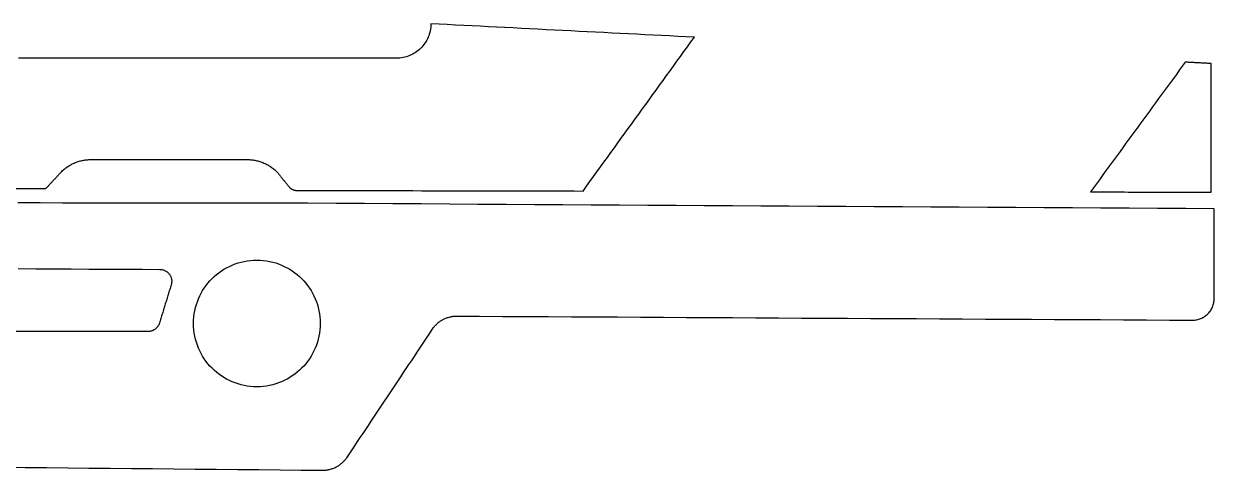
# Model space of a CAD drawing. Header units: metres. Extents: x 171 to 299, y -155 to -61.
# Drawn here: x 234.7 to 298.9, y -88.6 to -64.5 of the extents above; entities that cross this region are included whole.
import ezdxf

# ---------------------------------------------------------------- set-up
doc = ezdxf.new("R2010")
doc.units = ezdxf.units.M

msp = doc.modelspace()

# ---------------------------------------------------------------- linework, layer by layer
for points in [[(270.910558, -65.256156), (270.466312, -65.23355), (270.02232, -65.210944), (269.578074, -65.188338), (269.134082, -65.165732), (268.689836, -65.143126), (268.245844, -65.12052), (267.801598, -65.097914), (267.357606, -65.075308), (266.91336, -65.052702), (266.469368, -65.030096), (266.025122, -65.00749), (265.58113, -64.984884), (265.136884, -64.962278), (264.692892, -64.939672), (264.248646, -64.917066), (263.804654, -64.89446), (263.360408, -64.871854), (262.916416, -64.849248), (262.47217, -64.826642), (262.028178, -64.804036), (261.583932, -64.78143), (261.13994, -64.758824), (260.695694, -64.736218), (260.251702, -64.713612), (259.807456, -64.691006), (259.363464, -64.6684), (258.919472, -64.645794), (258.47548, -64.623188), (258.031488, -64.600582), (257.587496, -64.577976), (257.143504, -64.55537), (256.699512, -64.532764), (256.696972, -64.628522), (256.68986, -64.72301), (256.677922, -64.816228), (256.661666, -64.907922), (256.640838, -64.998092), (256.615692, -65.086484), (256.586482, -65.173098), (256.553208, -65.25768), (256.51587, -65.34023), (256.474722, -65.420494), (256.429764, -65.498472), (256.38125, -65.57391), (256.329434, -65.646808), (256.274062, -65.717166), (256.215642, -65.78473), (256.15392, -65.8495), (256.08915, -65.911222), (256.021586, -65.969642), (255.951228, -66.025014), (255.87833, -66.07683), (255.802892, -66.125344), (255.724914, -66.170302), (255.64465, -66.21145), (255.5621, -66.248788), (255.477518, -66.282062), (255.390904, -66.311272), (255.302512, -66.336418), (255.212342, -66.357246), (255.120648, -66.373502), (255.02743, -66.38544), (254.932942, -66.392552), (254.837184, -66.395092), (254.179832, -66.395092), (253.52248, -66.395092), (252.865128, -66.395092), (252.207776, -66.395092), (251.550424, -66.395092), (250.893072, -66.395092), (250.23572, -66.395092), (249.578368, -66.395092), (248.921016, -66.395092), (248.263664, -66.395092), (247.606312, -66.395092), (246.94896, -66.395092), (246.291608, -66.395092), (245.634256, -66.395092), (244.976904, -66.395092), (244.319552, -66.395092), (243.6622, -66.395092), (243.004848, -66.395092), (242.347496, -66.395092), (241.690144, -66.395092), (241.032792, -66.395092), (240.37544, -66.395092), (239.718088, -66.395092), (239.060736, -66.395092), (238.403384, -66.395092), (237.746032, -66.395092), (237.08868, -66.395092), (236.431328, -66.395092), (235.773976, -66.395092), (235.116624, -66.395092), (234.459272, -66.395092)], [(234.289854, -73.412604), (235.110528, -73.418446), (235.931202, -73.424288), (235.95584, -73.397872), (235.980478, -73.371456), (236.005116, -73.34504), (236.029754, -73.318624), (236.054392, -73.292208), (236.07903, -73.265792), (236.103668, -73.239376), (236.128306, -73.21296), (236.152944, -73.186544), (236.177582, -73.160128), (236.20222, -73.133712), (236.226858, -73.107296), (236.251496, -73.08088), (236.276134, -73.054464), (236.300772, -73.028048), (236.32541, -73.001632), (236.350048, -72.975216), (236.374686, -72.9488), (236.399324, -72.922384), (236.423962, -72.895968), (236.4486, -72.869552), (236.473238, -72.843136), (236.497876, -72.81672), (236.522514, -72.790304), (236.547152, -72.763888), (236.57179, -72.737472), (236.596428, -72.711056), (236.621066, -72.68464), (236.645704, -72.658224), (236.670342, -72.631808), (236.69498, -72.605392), (236.719618, -72.578976), (236.760004, -72.536304), (236.801152, -72.494902), (236.843316, -72.45477), (236.886496, -72.415654), (236.930692, -72.377808), (236.97565, -72.341232), (237.02137, -72.305926), (237.068106, -72.27189), (237.115604, -72.239124), (237.163864, -72.207628), (237.212886, -72.177402), (237.26267, -72.148446), (237.312962, -72.12076), (237.364016, -72.094344), (237.415832, -72.069198), (237.468156, -72.045576), (237.520988, -72.023224), (237.574582, -72.002142), (237.628684, -71.982584), (237.683294, -71.964296), (237.738412, -71.947532), (237.793784, -71.932038), (237.849664, -71.918068), (237.906052, -71.905368), (237.962694, -71.894192), (238.019844, -71.88454), (238.077248, -71.876158), (238.134906, -71.8693), (238.192818, -71.863966), (238.250984, -71.860156), (238.309404, -71.85787), (238.368078, -71.857108), (238.63173, -71.857108), (238.895382, -71.857108), (239.159034, -71.857108), (239.422686, -71.857108), (239.686338, -71.857108), (239.94999, -71.857108), (240.213642, -71.857108), (240.477294, -71.857108), (240.740946, -71.857108), (241.004598, -71.857108), (241.26825, -71.857108), (241.531902, -71.857108), (241.795554, -71.857108), (242.059206, -71.857108), (242.322858, -71.857108), (242.58651, -71.857108), (242.850162, -71.857108), (243.113814, -71.857108), (243.377466, -71.857108), (243.641118, -71.857108), (243.90477, -71.857108), (244.168422, -71.857108), (244.432074, -71.857108), (244.695726, -71.857108), (244.959378, -71.857108), (245.22303, -71.857108), (245.486682, -71.857108), (245.750334, -71.857108), (246.013986, -71.857108), (246.277638, -71.857108), (246.54129, -71.857108), (246.804942, -71.857108), (246.863108, -71.85787), (246.92102, -71.860156), (246.978932, -71.863966), (247.03659, -71.8693), (247.09374, -71.875904), (247.150636, -71.884032), (247.207278, -71.893684), (247.263666, -71.904606), (247.319546, -71.917052), (247.375172, -71.931022), (247.43029, -71.946262), (247.4849, -71.963026), (247.539002, -71.98106), (247.592596, -72.000364), (247.645682, -72.021192), (247.69826, -72.04329), (247.75033, -72.066658), (247.801638, -72.091296), (247.852438, -72.117458), (247.902476, -72.14489), (247.952006, -72.173592), (248.000774, -72.203564), (248.04878, -72.234806), (248.096024, -72.267318), (248.142506, -72.3011), (248.188226, -72.335898), (248.23293, -72.371966), (248.276872, -72.409304), (248.320052, -72.447912), (248.362216, -72.487536), (248.403364, -72.52843), (248.443496, -72.570594), (248.462292, -72.593962), (248.480834, -72.61733), (248.49963, -72.640698), (248.518426, -72.664066), (248.536968, -72.687434), (248.555764, -72.710802), (248.574306, -72.73417), (248.593102, -72.757538), (248.611898, -72.780906), (248.63044, -72.804274), (248.649236, -72.827642), (248.667778, -72.85101), (248.686574, -72.874378), (248.70537, -72.897746), (248.723912, -72.921114), (248.742708, -72.944482), (248.76125, -72.96785), (248.780046, -72.991218), (248.798842, -73.014586), (248.817384, -73.037954), (248.83618, -73.061322), (248.854722, -73.08469), (248.873518, -73.108058), (248.89206, -73.131426), (248.910856, -73.154794), (248.929652, -73.178162), (248.948194, -73.20153), (248.96699, -73.224898), (248.985532, -73.248266), (249.004328, -73.271634), (249.023124, -73.295002), (249.041666, -73.31837), (249.051318, -73.330054), (249.061478, -73.341484), (249.071892, -73.35266), (249.08256, -73.363582), (249.093482, -73.373996), (249.104658, -73.384156), (249.116088, -73.394062), (249.127772, -73.40346), (249.13971, -73.412604), (249.151902, -73.421494), (249.164348, -73.429876), (249.177048, -73.438004), (249.189748, -73.445878), (249.202702, -73.453244), (249.21591, -73.460356), (249.229372, -73.46696), (249.242834, -73.47331), (249.25655, -73.479152), (249.27052, -73.48474), (249.28449, -73.48982), (249.298714, -73.494646), (249.313192, -73.498964), (249.32767, -73.503028), (249.342148, -73.506584), (249.35688, -73.509886), (249.371612, -73.51268), (249.386598, -73.514966), (249.401584, -73.516998), (249.41657, -73.518522), (249.43181, -73.519538), (249.44705, -73.5203), (249.46229, -73.520554), (249.94489, -73.52157), (250.42749, -73.522586), (250.91009, -73.523602), (251.39269, -73.524618), (251.87529, -73.525634), (252.35789, -73.52665), (252.84049, -73.527666), (253.32309, -73.528682), (253.80569, -73.529698), (254.28829, -73.530714), (254.77089, -73.53173), (255.25349, -73.532746), (255.73609, -73.533762), (256.21869, -73.534778), (256.70129, -73.535794), (257.18389, -73.53681), (257.66649, -73.537826), (258.14909, -73.538842), (258.63169, -73.539858), (259.11429, -73.540874), (259.59689, -73.54189), (260.07949, -73.542906), (260.56209, -73.543922), (261.04469, -73.544938), (261.52729, -73.545954), (262.00989, -73.54697), (262.49249, -73.547986), (262.97509, -73.549002), (263.45769, -73.550018), (263.94029, -73.551034), (264.42289, -73.55205), (264.90549, -73.553066), (265.093196, -73.293732), (265.280902, -73.034398), (265.468608, -72.775064), (265.656314, -72.51573), (265.84402, -72.256396), (266.031726, -71.997062), (266.219432, -71.737728), (266.407138, -71.478394), (266.594844, -71.21906), (266.78255, -70.959726), (266.970256, -70.700392), (267.157962, -70.441058), (267.345668, -70.181724), (267.533374, -69.92239), (267.72108, -69.663056), (267.908786, -69.403722), (268.096492, -69.144388), (268.284198, -68.885054), (268.471904, -68.62572), (268.65961, -68.366386), (268.847316, -68.107052), (269.035022, -67.847718), (269.222728, -67.588384), (269.410434, -67.32905), (269.59814, -67.069716), (269.785846, -66.810382), (269.973552, -66.551048), (270.161258, -66.291714), (270.348964, -66.03238), (270.53667, -65.773046), (270.724376, -65.513712), (270.912082, -65.254378)], [(297.382946, -66.603118), (297.22318, -66.821812), (297.063414, -67.040506), (296.903648, -67.2592), (296.743882, -67.477894), (296.584116, -67.696588), (296.42435, -67.915282), (296.264584, -68.133976), (296.104818, -68.35267), (295.945052, -68.571364), (295.785286, -68.790058), (295.62552, -69.008752), (295.465754, -69.227446), (295.305988, -69.44614), (295.146222, -69.664834), (294.986456, -69.883528), (294.82669, -70.102222), (294.666924, -70.320916), (294.507158, -70.53961), (294.347392, -70.758304), (294.187626, -70.976998), (294.02786, -71.195692), (293.868094, -71.414386), (293.708328, -71.63308), (293.548562, -71.851774), (293.388796, -72.070468), (293.22903, -72.289162), (293.069264, -72.507856), (292.909498, -72.72655), (292.749732, -72.945244), (292.589966, -73.163938), (292.4302, -73.382632), (292.270434, -73.601326), (292.473634, -73.601834), (292.676834, -73.602342), (292.880034, -73.60285), (293.083234, -73.603358), (293.286434, -73.603866), (293.489634, -73.604374), (293.692834, -73.604882), (293.896034, -73.60539), (294.099234, -73.605898), (294.302434, -73.606406), (294.505634, -73.606914), (294.708834, -73.607422), (294.912034, -73.60793), (295.115234, -73.608438), (295.318434, -73.608946), (295.521634, -73.609454), (295.724834, -73.609962), (295.928034, -73.61047), (296.131234, -73.610978), (296.334434, -73.611486), (296.537634, -73.611994), (296.740834, -73.612502), (296.944034, -73.61301), (297.147234, -73.613518), (297.350434, -73.614026), (297.553634, -73.614534), (297.756834, -73.615042), (297.960034, -73.61555), (298.163234, -73.616058), (298.366434, -73.616566), (298.569634, -73.617074), (298.772834, -73.617582), (298.772834, -73.400666), (298.772834, -73.18375), (298.772834, -72.966834), (298.772834, -72.749918), (298.772834, -72.533002), (298.772834, -72.316086), (298.772834, -72.09917), (298.772834, -71.882254), (298.772834, -71.665338), (298.772834, -71.448422), (298.772834, -71.231506), (298.772834, -71.01459), (298.772834, -70.797674), (298.772834, -70.580758), (298.772834, -70.363842), (298.772834, -70.146926), (298.772834, -69.93001), (298.772834, -69.713094), (298.772834, -69.496178), (298.772834, -69.279262), (298.772834, -69.062346), (298.772834, -68.84543), (298.772834, -68.628514), (298.772834, -68.411598), (298.772834, -68.194682), (298.772834, -67.977766), (298.772834, -67.76085), (298.772834, -67.543934), (298.772834, -67.327018), (298.772834, -67.110102), (298.772834, -66.893186), (298.772834, -66.67627), (298.7294, -66.673984), (298.685966, -66.671698), (298.642532, -66.669412), (298.599098, -66.667126), (298.555664, -66.66484), (298.51223, -66.662554), (298.468796, -66.660268), (298.425362, -66.657982), (298.381928, -66.655696), (298.338494, -66.65341), (298.29506, -66.651124), (298.251626, -66.648838), (298.208192, -66.646552), (298.164758, -66.644266), (298.121324, -66.64198), (298.07789, -66.639694), (298.034456, -66.637408), (297.991022, -66.635122), (297.947588, -66.632836), (297.904154, -66.63055), (297.86072, -66.628264), (297.817286, -66.625978), (297.773852, -66.623692), (297.730418, -66.621406), (297.686984, -66.61912), (297.64355, -66.616834), (297.600116, -66.614548), (297.556682, -66.612262), (297.513248, -66.609976), (297.469814, -66.60769), (297.42638, -66.605404), (297.382946, -66.603118)], [(233.682794, -88.453468), (234.827572, -88.464136), (235.97235, -88.474804), (237.117128, -88.485472), (238.261906, -88.49614), (239.406684, -88.506808), (240.551462, -88.517476), (241.69624, -88.528144), (242.841018, -88.538812), (243.985796, -88.54948), (245.130574, -88.560148), (246.275352, -88.570816), (247.42013, -88.581484), (248.564908, -88.592152), (249.709686, -88.60282), (250.854464, -88.613488), (250.902978, -88.61298), (250.951238, -88.610948), (250.999244, -88.607646), (251.046996, -88.60282), (251.094494, -88.596724), (251.141738, -88.589104), (251.188474, -88.580214), (251.234956, -88.5698), (251.28093, -88.558116), (251.32665, -88.545162), (251.371862, -88.530684), (251.416566, -88.514936), (251.460762, -88.497918), (251.50445, -88.47963), (251.54763, -88.460072), (251.590048, -88.439244), (251.631958, -88.417146), (251.673106, -88.393778), (251.713746, -88.369394), (251.753624, -88.34374), (251.79274, -88.316816), (251.831094, -88.288876), (251.868686, -88.259666), (251.905516, -88.22944), (251.94133, -88.197944), (251.976382, -88.165432), (252.010418, -88.131904), (252.043692, -88.097106), (252.07595, -88.061292), (252.107192, -88.024462), (252.137418, -87.986616), (252.166628, -87.947754), (252.312424, -87.728806), (252.45822, -87.509858), (252.604016, -87.29091), (252.749812, -87.071962), (252.895608, -86.853014), (253.041404, -86.634066), (253.1872, -86.415118), (253.332996, -86.19617), (253.478792, -85.977222), (253.624588, -85.758274), (253.770384, -85.539326), (253.91618, -85.320378), (254.061976, -85.10143), (254.207772, -84.882482), (254.353568, -84.663534), (254.499364, -84.444586), (254.64516, -84.225638), (254.790956, -84.00669), (254.936752, -83.787742), (255.082548, -83.568794), (255.228344, -83.349846), (255.37414, -83.130898), (255.519936, -82.91195), (255.665732, -82.693002), (255.811528, -82.474054), (255.957324, -82.255106), (256.10312, -82.036158), (256.248916, -81.81721), (256.394712, -81.598262), (256.540508, -81.379314), (256.686304, -81.160366), (256.8321, -80.941418), (256.86004, -80.90408), (256.888996, -80.867758), (256.918968, -80.832452), (256.949956, -80.798162), (256.981706, -80.764888), (257.014472, -80.73263), (257.048, -80.701388), (257.082544, -80.671162), (257.11785, -80.641952), (257.153918, -80.614012), (257.190748, -80.587088), (257.22834, -80.56118), (257.26644, -80.536542), (257.305302, -80.51292), (257.344926, -80.490568), (257.385058, -80.469486), (257.425698, -80.44942), (257.4671, -80.430624), (257.50901, -80.413098), (257.551428, -80.396842), (257.594354, -80.381602), (257.637788, -80.367632), (257.681476, -80.354932), (257.725672, -80.343502), (257.770122, -80.333596), (257.81508, -80.32496), (257.860292, -80.317594), (257.905758, -80.311498), (257.951478, -80.306672), (257.997452, -80.30337), (258.04368, -80.301338), (258.090162, -80.30083), (259.33019, -80.307688), (260.570218, -80.314546), (261.810246, -80.321404), (263.050274, -80.328262), (264.290302, -80.33512), (265.53033, -80.341978), (266.770358, -80.348836), (268.010386, -80.355694), (269.250414, -80.362552), (270.490442, -80.36941), (271.73047, -80.376268), (272.970498, -80.383126), (274.210526, -80.389984), (275.450554, -80.396842), (276.690582, -80.4037), (277.93061, -80.410558), (279.170638, -80.417416), (280.410666, -80.424274), (281.650694, -80.431132), (282.890722, -80.43799), (284.13075, -80.444848), (285.370778, -80.451706), (286.610806, -80.458564), (287.850834, -80.465422), (289.090862, -80.47228), (290.33089, -80.479138), (291.570918, -80.485996), (292.810946, -80.492854), (294.050974, -80.499712), (295.291002, -80.50657), (296.53103, -80.513428), (297.771058, -80.520286), (297.831256, -80.519016), (297.890692, -80.514698), (297.949366, -80.507586), (298.007024, -80.49768), (298.063666, -80.48498), (298.119292, -80.469486), (298.173648, -80.451198), (298.226988, -80.43037), (298.278804, -80.407256), (298.32935, -80.381602), (298.378372, -80.353662), (298.42587, -80.323436), (298.471844, -80.290924), (298.516294, -80.25638), (298.558966, -80.219804), (298.59986, -80.181196), (298.638722, -80.140556), (298.675552, -80.098138), (298.71035, -80.053942), (298.743116, -80.008222), (298.773596, -79.960724), (298.80179, -79.911702), (298.827698, -79.861156), (298.85132, -79.80934), (298.872402, -79.756254), (298.890944, -79.701898), (298.906692, -79.646272), (298.9199, -79.58963), (298.930314, -79.531972), (298.93768, -79.473298), (298.942252, -79.413862), (298.943776, -79.353664), (298.943776, -79.20228), (298.943776, -79.050896), (298.943776, -78.899512), (298.943776, -78.748128), (298.943776, -78.596744), (298.943776, -78.44536), (298.943776, -78.293976), (298.943776, -78.142592), (298.943776, -77.991208), (298.943776, -77.839824), (298.943776, -77.68844), (298.943776, -77.537056), (298.943776, -77.385672), (298.943776, -77.234288), (298.943776, -77.082904), (298.943776, -76.93152), (298.943776, -76.780136), (298.943776, -76.628752), (298.943776, -76.477368), (298.943776, -76.325984), (298.943776, -76.1746), (298.943776, -76.023216), (298.943776, -75.871832), (298.943776, -75.720448), (298.943776, -75.569064), (298.943776, -75.41768), (298.943776, -75.266296), (298.943776, -75.114912), (298.943776, -74.963528), (298.943776, -74.812144), (298.943776, -74.66076), (298.943776, -74.509376), (297.41622, -74.500232), (295.888664, -74.491088), (294.361108, -74.481944), (292.833552, -74.4728), (291.305996, -74.463656), (289.77844, -74.454512), (288.250884, -74.445368), (286.723328, -74.436224), (285.195772, -74.42708), (283.668216, -74.417936), (282.14066, -74.408792), (280.613104, -74.399648), (279.085548, -74.390504), (277.557992, -74.38136), (276.030436, -74.372216), (274.50288, -74.363072), (272.975324, -74.353928), (271.447768, -74.344784), (269.920212, -74.33564), (268.392656, -74.326496), (266.8651, -74.317352), (265.337544, -74.308208), (263.809988, -74.299064), (262.282432, -74.28992), (260.754876, -74.280776), (259.22732, -74.271632), (257.699764, -74.262488), (256.172208, -74.253344), (254.644652, -74.2442), (253.117096, -74.235056), (251.58954, -74.225912), (250.061984, -74.216768)], [(250.055888, -74.211434), (248.853452, -74.210418), (247.651016, -74.209402), (246.44858, -74.208386), (245.246144, -74.20737), (244.043708, -74.206354), (242.841272, -74.205338), (241.638836, -74.204322), (240.4364, -74.203306), (239.233964, -74.20229), (238.031528, -74.201274), (236.829092, -74.200258), (235.626656, -74.199242), (234.42422, -74.198226)], [(250.731528, -80.69707), (250.726956, -80.872838), (250.713748, -81.04632), (250.691904, -81.217262), (250.661932, -81.385664), (250.623832, -81.551018), (250.577858, -81.71307), (250.524264, -81.87182), (250.46305, -82.027014), (250.394724, -82.178398), (250.319286, -82.325718), (250.23699, -82.46872), (250.14809, -82.607404), (250.05284, -82.741262), (249.951494, -82.870294), (249.844052, -82.994246), (249.731022, -83.112864), (249.612404, -83.225894), (249.488452, -83.333336), (249.35942, -83.434682), (249.225562, -83.529932), (249.086878, -83.618832), (248.943876, -83.701128), (248.796556, -83.776566), (248.645172, -83.844892), (248.489978, -83.906106), (248.331228, -83.959954), (248.169176, -84.005928), (248.003822, -84.044028), (247.83542, -84.074), (247.664478, -84.095844), (247.490996, -84.109052), (247.315228, -84.113624), (247.13946, -84.109052), (246.965978, -84.095844), (246.795036, -84.074), (246.626634, -84.044028), (246.46128, -84.005928), (246.299228, -83.959954), (246.140478, -83.906106), (245.985284, -83.844892), (245.8339, -83.776566), (245.68658, -83.701128), (245.543578, -83.618832), (245.404894, -83.529932), (245.271036, -83.434682), (245.142004, -83.333336), (245.018052, -83.225894), (244.899434, -83.112864), (244.786404, -82.994246), (244.678962, -82.870294), (244.577616, -82.741262), (244.482366, -82.607404), (244.393466, -82.46872), (244.31117, -82.325718), (244.235732, -82.178398), (244.167406, -82.027014), (244.106192, -81.87182), (244.052598, -81.71307), (244.006624, -81.551018), (243.968524, -81.385664), (243.938552, -81.217262), (243.916708, -81.04632), (243.9035, -80.872838), (243.898928, -80.69707), (243.9035, -80.521302), (243.916708, -80.34782), (243.938552, -80.176878), (243.968524, -80.008476), (244.006624, -79.843122), (244.052598, -79.68107), (244.106192, -79.52232), (244.167406, -79.367126), (244.235732, -79.215742), (244.31117, -79.068422), (244.393466, -78.92542), (244.482366, -78.786736), (244.577616, -78.652878), (244.678962, -78.523846), (244.786404, -78.399894), (244.899434, -78.281276), (245.018052, -78.168246), (245.142004, -78.060804), (245.271036, -77.959458), (245.404894, -77.864208), (245.543578, -77.775308), (245.68658, -77.693012), (245.8339, -77.617574), (245.985284, -77.549248), (246.140478, -77.488034), (246.299228, -77.434186), (246.46128, -77.388212), (246.626634, -77.350112), (246.795036, -77.32014), (246.965978, -77.298296), (247.13946, -77.285088), (247.315228, -77.280516), (247.490996, -77.285088), (247.664478, -77.298296), (247.83542, -77.32014), (248.003822, -77.350112), (248.169176, -77.388212), (248.331228, -77.434186), (248.489978, -77.488034), (248.645172, -77.549248), (248.796556, -77.617574), (248.943876, -77.693012), (249.086878, -77.775308), (249.225562, -77.864208), (249.35942, -77.959458), (249.488452, -78.060804), (249.612404, -78.168246), (249.731022, -78.281276), (249.844052, -78.399894), (249.951494, -78.523846), (250.05284, -78.652878), (250.14809, -78.786736), (250.23699, -78.92542), (250.319286, -79.068422), (250.394724, -79.215742), (250.46305, -79.367126), (250.524264, -79.52232), (250.577858, -79.68107), (250.623832, -79.843122), (250.661932, -80.008476), (250.691904, -80.176878), (250.713748, -80.34782), (250.726956, -80.521302), (250.731528, -80.69707)], [(234.435396, -77.740256), (235.391198, -77.745336), (236.347, -77.750416), (237.302802, -77.755496), (238.258604, -77.760576), (239.214406, -77.765656), (240.170208, -77.770736), (241.12601, -77.775816), (242.081812, -77.780896), (242.121944, -77.78242), (242.161314, -77.78623), (242.199922, -77.792326), (242.237514, -77.800708), (242.27409, -77.811122), (242.30965, -77.823568), (242.344194, -77.838046), (242.377722, -77.854302), (242.40998, -77.87259), (242.440968, -77.892402), (242.470686, -77.913992), (242.499134, -77.937106), (242.526058, -77.961744), (242.551458, -77.987906), (242.575334, -78.015338), (242.597686, -78.04404), (242.618514, -78.074012), (242.637564, -78.105), (242.654836, -78.137004), (242.67033, -78.170024), (242.684046, -78.20406), (242.69573, -78.238858), (242.705382, -78.274418), (242.713002, -78.31074), (242.71859, -78.34757), (242.721892, -78.384908), (242.723162, -78.422754), (242.722146, -78.460854), (242.718844, -78.499208), (242.713002, -78.537816), (242.704874, -78.576424), (242.694206, -78.615032), (242.674394, -78.679548), (242.654582, -78.744064), (242.63477, -78.80858), (242.614958, -78.873096), (242.595146, -78.937612), (242.575334, -79.002128), (242.555522, -79.066644), (242.53571, -79.13116), (242.515898, -79.195676), (242.496086, -79.260192), (242.476274, -79.324708), (242.456462, -79.389224), (242.43665, -79.45374), (242.416838, -79.518256), (242.397026, -79.582772), (242.377214, -79.647288), (242.357402, -79.711804), (242.33759, -79.77632), (242.317778, -79.840836), (242.297966, -79.905352), (242.278154, -79.969868), (242.258342, -80.034384), (242.23853, -80.0989), (242.218718, -80.163416), (242.198906, -80.227932), (242.179094, -80.292448), (242.159282, -80.356964), (242.13947, -80.42148), (242.119658, -80.485996), (242.099846, -80.550512), (242.080034, -80.615028), (242.060222, -80.679544), (242.05184, -80.70469), (242.042696, -80.729328), (242.032536, -80.753458), (242.02136, -80.776826), (242.009422, -80.799686), (241.996722, -80.822038), (241.983006, -80.843628), (241.968528, -80.86471), (241.953288, -80.88503), (241.937286, -80.904842), (241.920522, -80.923892), (241.902996, -80.94218), (241.884962, -80.95996), (241.866166, -80.976978), (241.846862, -80.993234), (241.826796, -81.008728), (241.806222, -81.023206), (241.78514, -81.036922), (241.76355, -81.049876), (241.741452, -81.062068), (241.718846, -81.073244), (241.695732, -81.083658), (241.67211, -81.093056), (241.64798, -81.101692), (241.623596, -81.109312), (241.598958, -81.115916), (241.573812, -81.121504), (241.548412, -81.126076), (241.522758, -81.129632), (241.49685, -81.132172), (241.470688, -81.133696), (241.444272, -81.134204), (240.3602, -81.13395), (239.276128, -81.133696), (238.192056, -81.133442), (237.107984, -81.133188), (236.023912, -81.132934), (234.93984, -81.13268), (233.855768, -81.132426)]]:
    msp.add_lwpolyline(points)

doc.saveas('drawing.dxf')
